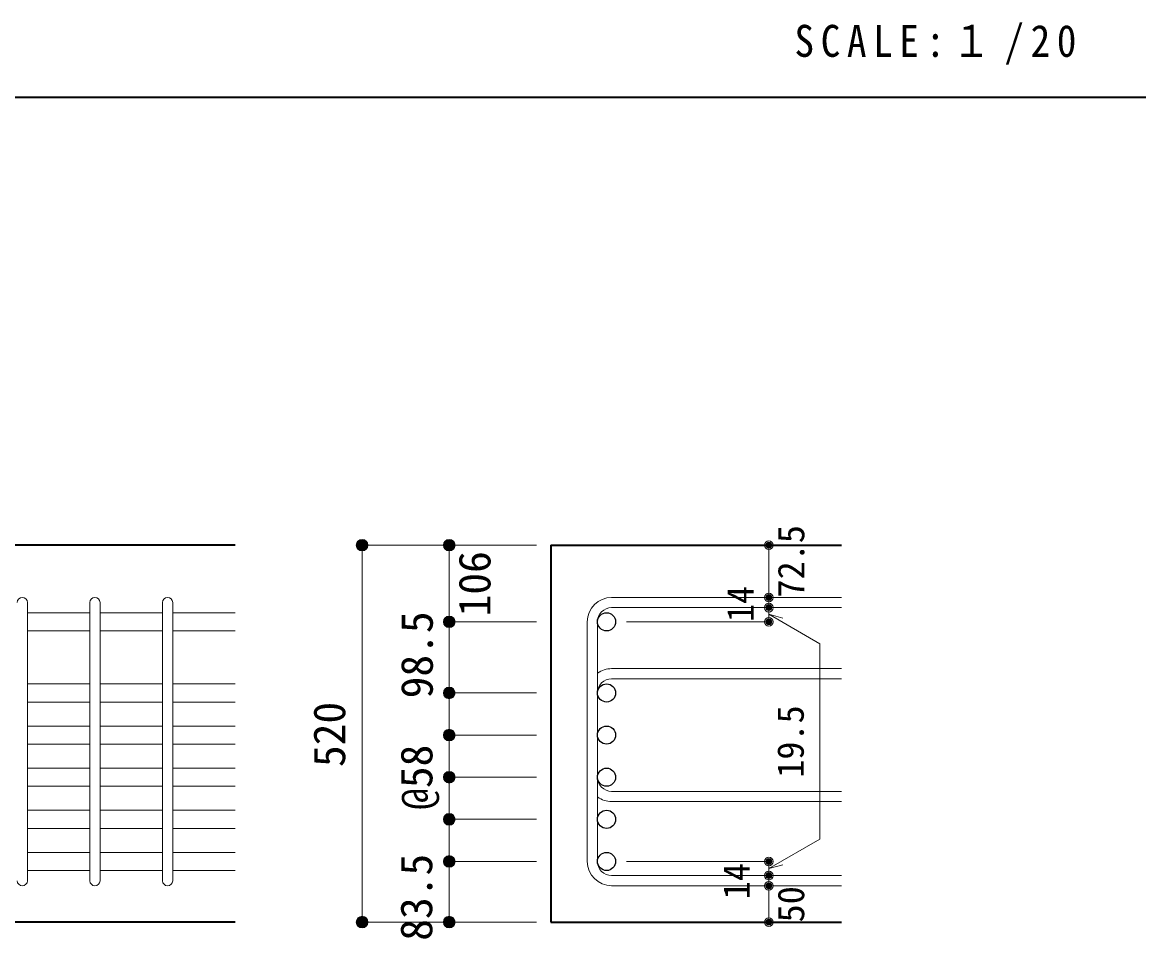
# Model space of a CAD drawing. Units: millimetres at full size, sheet at 1:20; some dimension numbers follow another scale. Extents: x -3982 to 3969, y -2797 to 2801.
# Drawn here: x 885 to 2422, y -1306 to -45 of the extents above; entities that cross this region are included whole.
import ezdxf
from ezdxf.enums import TextEntityAlignment as Align

# ---------------------------------------------------------------- set-up
doc = ezdxf.new("R2010")
doc.units = ezdxf.units.MM
doc.header["$LTSCALE"] = 20
doc.header["$PDMODE"] = 32
doc.header["$PDSIZE"] = 12
for name, color, linetype, lineweight in [('6-1_躯体線', 2, 'Continuous', 35), ('6-5_梁主筋', 7, 'Continuous', 18), ('6-6_S.T.P.', 7, 'Continuous', 18), ('6-7_文字', 7, 'Continuous', 18), ('6-D_寸法', 4, 'Continuous', 9), ('F-0_枠', 6, 'Continuous', 40)]:
    doc.layers.add(name, color=color, linetype=linetype, lineweight=lineweight)
doc.styles.add('ＭＳ ゴシック', font='')
doc.styles.get('ＭＳ ゴシック').set_extended_font_data('MS Gothic')

msp = doc.modelspace()

# ---------------------------------------------------------------- linework, layer by layer
at = {"layer": '6-1_躯体線'}
for p, q in [((1178.29, -764.67), (128.29, -764.67)), ((1612.96, -764.67), (2012.96, -764.67)), ((1612.96, -764.67), (1612.96, -1283.67)), ((1178.29, -1283.67), (778.29, -1283.67)), ((1612.96, -1283.67), (2012.96, -1283.67))]:
    msp.add_line(p, q, dxfattribs=at)
at = {"layer": '6-5_梁主筋'}
for p, q in [((978.29, -857.72), (892.29, -857.72)), ((1078.29, -857.72), (992.29, -857.72)), ((1178.29, -857.72), (1092.29, -857.72)), ((978.29, -882.72), (892.29, -882.72)), ((1078.29, -882.72), (992.29, -882.72)), ((1178.29, -882.72), (1092.29, -882.72)), ((978.29, -955.67), (892.29, -955.67)), ((1078.29, -955.67), (992.29, -955.67)), ((1178.29, -955.67), (1092.29, -955.67)), ((978.29, -980.67), (892.29, -980.67)), ((1078.29, -980.67), (992.29, -980.67)), ((1178.29, -980.67), (1092.29, -980.67)), ((978.29, -1013.67), (892.29, -1013.67)), ((1078.29, -1013.67), (992.29, -1013.67)), ((1178.29, -1013.67), (1092.29, -1013.67)), ((978.29, -1038.67), (892.29, -1038.67)), ((1078.29, -1038.67), (992.29, -1038.67)), ((1178.29, -1038.67), (1092.29, -1038.67)), ((978.29, -1071.67), (892.29, -1071.67)), ((1078.29, -1071.67), (992.29, -1071.67)), ((1178.29, -1071.67), (1092.29, -1071.67)), ((978.29, -1096.67), (892.29, -1096.67)), ((1078.29, -1096.67), (992.29, -1096.67)), ((1178.29, -1096.67), (1092.29, -1096.67)), ((978.29, -1129.67), (892.29, -1129.67)), ((1078.29, -1129.67), (992.29, -1129.67)), ((1178.29, -1129.67), (1092.29, -1129.67)), ((978.29, -1154.67), (892.29, -1154.67)), ((1078.29, -1154.67), (992.29, -1154.67)), ((1178.29, -1154.67), (1092.29, -1154.67)), ((978.29, -1187.67), (892.29, -1187.67)), ((1078.29, -1187.67), (992.29, -1187.67)), ((1178.29, -1187.67), (1092.29, -1187.67)), ((978.29, -1212.67), (892.29, -1212.67)), ((1078.29, -1212.67), (992.29, -1212.67)), ((1178.29, -1212.67), (1092.29, -1212.67))]:
    msp.add_line(p, q, dxfattribs=at)
at = {"layer": '6-5_梁主筋', "color": 3, "lineweight": 25}
for centre in [(1689.46, -870.22), (1689.46, -968.17), (1689.46, -1026.17), (1689.46, -1084.17), (1689.46, -1142.17), (1689.46, -1200.17)]:
    msp.add_circle(centre, 12.5, dxfattribs=at)
at = {"layer": '6-6_S.T.P.'}
for p, q in [((892.29, -1226.67), (892.29, -844.11)), ((978.29, -1226.67), (978.29, -844.11)), ((992.29, -1226.67), (992.29, -844.11)), ((1078.29, -1226.67), (1078.29, -844.11)), ((1092.29, -1226.67), (1092.29, -844.11)), ((1696.46, -836.72), (2012.96, -836.72)), ((1696.46, -850.72), (2012.96, -850.72)), ((1662.96, -870.22), (1662.96, -1200.17)), ((1676.96, -870.22), (1676.96, -1200.17)), ((1696.46, -934.67), (2012.96, -934.67)), ((1696.46, -948.67), (2012.96, -948.67)), ((1696.46, -1103.67), (2012.96, -1103.67)), ((1696.46, -1117.67), (2012.96, -1117.67)), ((1696.46, -1219.67), (2012.96, -1219.67)), ((1696.46, -1233.67), (2012.96, -1233.67))]:
    msp.add_line(p, q, dxfattribs=at)
for centre, radius, start, end in [((885.29, -843.72), 7, 0, 180), ((985.29, -843.72), 7, 0, 180), ((1085.29, -843.72), 7, 0, 180), ((1696.46, -870.22), 33.5, 90, 180), ((1696.46, -870.22), 19.5, 90, 180), ((1696.46, -968.17), 33.5, 90, 125.59765), ((1696.46, -968.17), 19.5, 90, 180), ((1696.46, -1084.17), 19.5, 180, 270), ((1696.46, -1084.17), 33.5, 234.40235, 270), ((1696.46, -1200.17), 33.5, 180, 270), ((1696.46, -1200.17), 19.5, 180, 270), ((885.29, -1226.67), 7, 180, 0), ((985.29, -1226.67), 7, 180, 0), ((1085.29, -1226.67), 7, 180, 0)]:
    msp.add_arc(centre, radius, start, end, dxfattribs=at)
at = {"layer": '6-D_寸法'}
for p, q in [((1352.96, -764.67), (1352.96, -1283.67)), ((1472.96, -764.67), (1472.96, -870.22)), ((1912.96, -836.15), (1912.96, -764.67)), ((1912.96, -850.72), (1912.96, -836.72)), ((1912.96, -859.9), (1983.02, -900.35)), ((1912.96, -859.9), (1932.28, -865.07)), ((1472.96, -870.22), (1592.96, -870.22)), ((1472.96, -870.22), (1472.96, -1142.17)), ((1912.96, -870.22), (1716.87, -870.22)), ((1983.02, -900.35), (1983.02, -1169.47)), ((1472.96, -968.17), (1592.96, -968.17)), ((1472.96, -1026.17), (1592.96, -1026.17)), ((1472.96, -1084.17), (1592.96, -1084.17)), ((1472.96, -1142.17), (1592.96, -1142.17)), ((1912.96, -1209.92), (1983.02, -1169.47)), ((1472.96, -1200.17), (1592.96, -1200.17)), ((1472.96, -1283.67), (1472.96, -1200.17)), ((1912.96, -1200.17), (1716.87, -1200.17)), ((1912.96, -1219.67), (1912.96, -1200.17)), ((1912.96, -1209.92), (1932.28, -1204.75)), ((1912.96, -1233.67), (1912.96, -1219.67)), ((1912.96, -1283.67), (1912.96, -1233.67)), ((1352.96, -1283.67), (1462.82, -1283.67)), ((1352.96, -1283.67), (1472.96, -1283.67)), ((1472.96, -1283.67), (1592.96, -1283.67))]:
    msp.add_line(p, q, dxfattribs=at)
for points in [[(1352.96, -764.67), (1472.96, -764.67), (1592.96, -764.67)], [(1912.96, -850.15), (1912.96, -870.22), (1912.96, -850.15)], [(1472.96, -1142.17), (1472.96, -1200.17), (1472.96, -968.17)]]:
    msp.add_lwpolyline(points, dxfattribs=at)
for centre, radius in [((1352.96, -764.67), 8), ((1352.96, -764.67), 7.2), ((1352.96, -764.67), 6.4), ((1352.96, -764.67), 5.6), ((1352.96, -764.67), 4.8), ((1352.96, -764.67), 4), ((1352.96, -764.67), 3.2), ((1352.96, -764.67), 2.4), ((1352.96, -764.67), 1.6), ((1352.96, -764.67), 0.8), ((1472.96, -764.67), 8), ((1472.96, -764.67), 7.2), ((1472.96, -764.67), 6.4), ((1472.96, -764.67), 5.6), ((1472.96, -764.67), 4.8), ((1472.96, -764.67), 4), ((1472.96, -764.67), 3.2), ((1472.96, -764.67), 2.4), ((1472.96, -764.67), 1.6), ((1472.96, -764.67), 0.8), ((1912.96, -764.67), 4), ((1912.96, -764.67), 3.6), ((1912.96, -764.67), 3.2), ((1912.96, -764.67), 2.8), ((1912.96, -764.67), 2.4), ((1912.96, -764.67), 2), ((1912.96, -764.67), 1.6), ((1912.96, -764.67), 1.2), ((1912.96, -764.67), 0.8), ((1912.96, -764.67), 0.4), ((1912.96, -836.72), 4), ((1912.96, -836.72), 3.6), ((1912.96, -836.72), 3.2), ((1912.96, -836.72), 2.8), ((1912.96, -836.72), 2.4), ((1912.96, -836.72), 2), ((1912.96, -836.72), 1.6), ((1912.96, -836.72), 1.2), ((1912.96, -836.72), 0.8), ((1912.96, -836.72), 0.4), ((1912.96, -850.72), 4), ((1912.96, -850.72), 3.6), ((1912.96, -850.72), 3.2), ((1912.96, -850.72), 2.8), ((1912.96, -850.72), 2.4), ((1912.96, -850.72), 2), ((1912.96, -850.72), 1.6), ((1912.96, -850.72), 1.2), ((1912.96, -850.72), 0.8), ((1912.96, -850.72), 0.4), ((1472.96, -870.22), 8), ((1472.96, -870.22), 7.2), ((1472.96, -870.22), 6.4), ((1472.96, -870.22), 5.6), ((1472.96, -870.22), 4.8), ((1472.96, -870.22), 4), ((1472.96, -870.22), 3.2), ((1472.96, -870.22), 2.4), ((1472.96, -870.22), 1.6), ((1472.96, -870.22), 0.8), ((1912.96, -870.22), 4), ((1912.96, -870.22), 3.6), ((1912.96, -870.22), 3.2), ((1912.96, -870.22), 2.8), ((1912.96, -870.22), 2.4), ((1912.96, -870.22), 2), ((1912.96, -870.22), 1.6), ((1912.96, -870.22), 1.2), ((1912.96, -870.22), 0.8), ((1912.96, -870.22), 0.4), ((1472.96, -968.17), 8), ((1472.96, -968.17), 7.2), ((1472.96, -968.17), 6.4), ((1472.96, -968.17), 5.6), ((1472.96, -968.17), 4.8), ((1472.96, -968.17), 4), ((1472.96, -968.17), 3.2), ((1472.96, -968.17), 2.4), ((1472.96, -968.17), 1.6), ((1472.96, -968.17), 0.8), ((1472.96, -1026.17), 8), ((1472.96, -1026.17), 7.2), ((1472.96, -1026.17), 6.4), ((1472.96, -1026.17), 5.6), ((1472.96, -1026.17), 4.8), ((1472.96, -1026.17), 4), ((1472.96, -1026.17), 3.2), ((1472.96, -1026.17), 2.4), ((1472.96, -1026.17), 1.6), ((1472.96, -1026.17), 0.8), ((1472.96, -1084.17), 8), ((1472.96, -1084.17), 7.2), ((1472.96, -1084.17), 6.4), ((1472.96, -1084.17), 5.6), ((1472.96, -1084.17), 4.8), ((1472.96, -1084.17), 4), ((1472.96, -1084.17), 3.2), ((1472.96, -1084.17), 2.4), ((1472.96, -1084.17), 1.6), ((1472.96, -1084.17), 0.8), ((1472.96, -1142.17), 8), ((1472.96, -1142.17), 7.2), ((1472.96, -1142.17), 6.4), ((1472.96, -1142.17), 5.6), ((1472.96, -1142.17), 4.8), ((1472.96, -1142.17), 4), ((1472.96, -1142.17), 3.2), ((1472.96, -1142.17), 2.4), ((1472.96, -1142.17), 1.6), ((1472.96, -1142.17), 0.8), ((1472.96, -1200.17), 8), ((1472.96, -1200.17), 7.2), ((1472.96, -1200.17), 6.4), ((1472.96, -1200.17), 5.6), ((1472.96, -1200.17), 4.8), ((1472.96, -1200.17), 4), ((1472.96, -1200.17), 3.2), ((1472.96, -1200.17), 2.4), ((1472.96, -1200.17), 1.6), ((1912.96, -1200.17), 4), ((1912.96, -1200.17), 3.6), ((1912.96, -1200.17), 3.2), ((1912.96, -1200.17), 2.8), ((1912.96, -1200.17), 2.4), ((1912.96, -1200.17), 2), ((1912.96, -1200.17), 1.6), ((1472.96, -1200.17), 0.8), ((1912.96, -1200.17), 1.2), ((1912.96, -1200.17), 0.8), ((1912.96, -1200.17), 0.4), ((1912.96, -1219.67), 4), ((1912.96, -1219.67), 3.6), ((1912.96, -1219.67), 3.2), ((1912.96, -1219.67), 2.8), ((1912.96, -1219.67), 2.4), ((1912.96, -1219.67), 2), ((1912.96, -1219.67), 1.6), ((1912.96, -1219.67), 1.2), ((1912.96, -1219.67), 0.8), ((1912.96, -1219.67), 0.4), ((1912.96, -1233.67), 4), ((1912.96, -1233.67), 3.6), ((1912.96, -1233.67), 3.2), ((1912.96, -1233.67), 2.8), ((1912.96, -1233.67), 2.4), ((1912.96, -1233.67), 2), ((1912.96, -1233.67), 1.6), ((1912.96, -1233.67), 1.2), ((1912.96, -1233.67), 0.8), ((1912.96, -1233.67), 0.4), ((1352.96, -1283.67), 8), ((1352.96, -1283.67), 7.2), ((1352.96, -1283.67), 6.4), ((1352.96, -1283.67), 5.6), ((1352.96, -1283.67), 4.8), ((1352.96, -1283.67), 4), ((1352.96, -1283.67), 3.2), ((1352.96, -1283.67), 2.4), ((1352.96, -1283.67), 1.6), ((1352.96, -1283.67), 0.8), ((1472.96, -1283.67), 8), ((1472.96, -1283.67), 7.2), ((1472.96, -1283.67), 6.4), ((1472.96, -1283.67), 5.6), ((1472.96, -1283.67), 4.8), ((1472.96, -1283.67), 4), ((1472.96, -1283.67), 3.2), ((1472.96, -1283.67), 2.4), ((1472.96, -1283.67), 1.6), ((1472.96, -1283.67), 0.8), ((1912.96, -1283.67), 4), ((1912.96, -1283.67), 3.6), ((1912.96, -1283.67), 3.2), ((1912.96, -1283.67), 2.8), ((1912.96, -1283.67), 2.4), ((1912.96, -1283.67), 2), ((1912.96, -1283.67), 1.6), ((1912.96, -1283.67), 1.2), ((1912.96, -1283.67), 0.8), ((1912.96, -1283.67), 0.4)]:
    msp.add_circle(centre, radius, dxfattribs=at)
at = {"layer": '6-D_寸法', "color": 7}
for p in [(1352.96, -764.67), (1472.96, -764.67), (1912.96, -764.67), (1912.96, -836.72), (1912.96, -850.72), (1472.96, -870.22), (1912.96, -870.22), (1472.96, -968.17), (1472.96, -1026.17), (1472.96, -1084.17), (1472.96, -1142.17), (1472.96, -1200.17), (1912.96, -1200.17), (1912.96, -1219.67), (1912.96, -1233.67), (1352.96, -1283.67), (1472.96, -1283.67), (1912.96, -1283.67)]:
    msp.add_point(p, dxfattribs=at)
at = {"layer": 'F-0_枠', "color": 2, "lineweight": 35}
msp.add_line((-3981.92, -148.03), (2482.4, -148.03), dxfattribs=at)

# ---------------------------------------------------------------- texts
at = {"layer": '6-7_文字', "color": 2, "insert": (1948.17, -103.03), "char_height": 43.99, "attachment_point": 7, "style": 'ＭＳ ゴシック'}
msp.add_mtext('\\T1.34;\\W0.9;SCALE:１/20', dxfattribs=at)
at = {"layer": '6-D_寸法', "style": 'ＭＳ ゴシック'}
for s, height, p in [('72.5', 36.66, (1972.68, -836.79)), ('106', 43.99, (1542.9, -862.74)), ('14', 36.66, (1902.96, -870.61)), ('98.5', 43.99, (1463.48, -975.58)), ('520', 43.99, (1342.96, -1070.17)), ('19.5', 36.66, (1971.94, -1084.91)), ('@58', 43.99, (1462.96, -1129.17)), ('83.5', 43.99, (1462.73, -1309.37)), ('14', 36.66, (1897.66, -1252.35)), ('50', 36.66, (1972.56, -1284.08))]:
    msp.add_text(s, height=height, rotation=90, dxfattribs=at).set_placement(p, align=Align.BOTTOM_LEFT)

doc.saveas('drawing.dxf')
